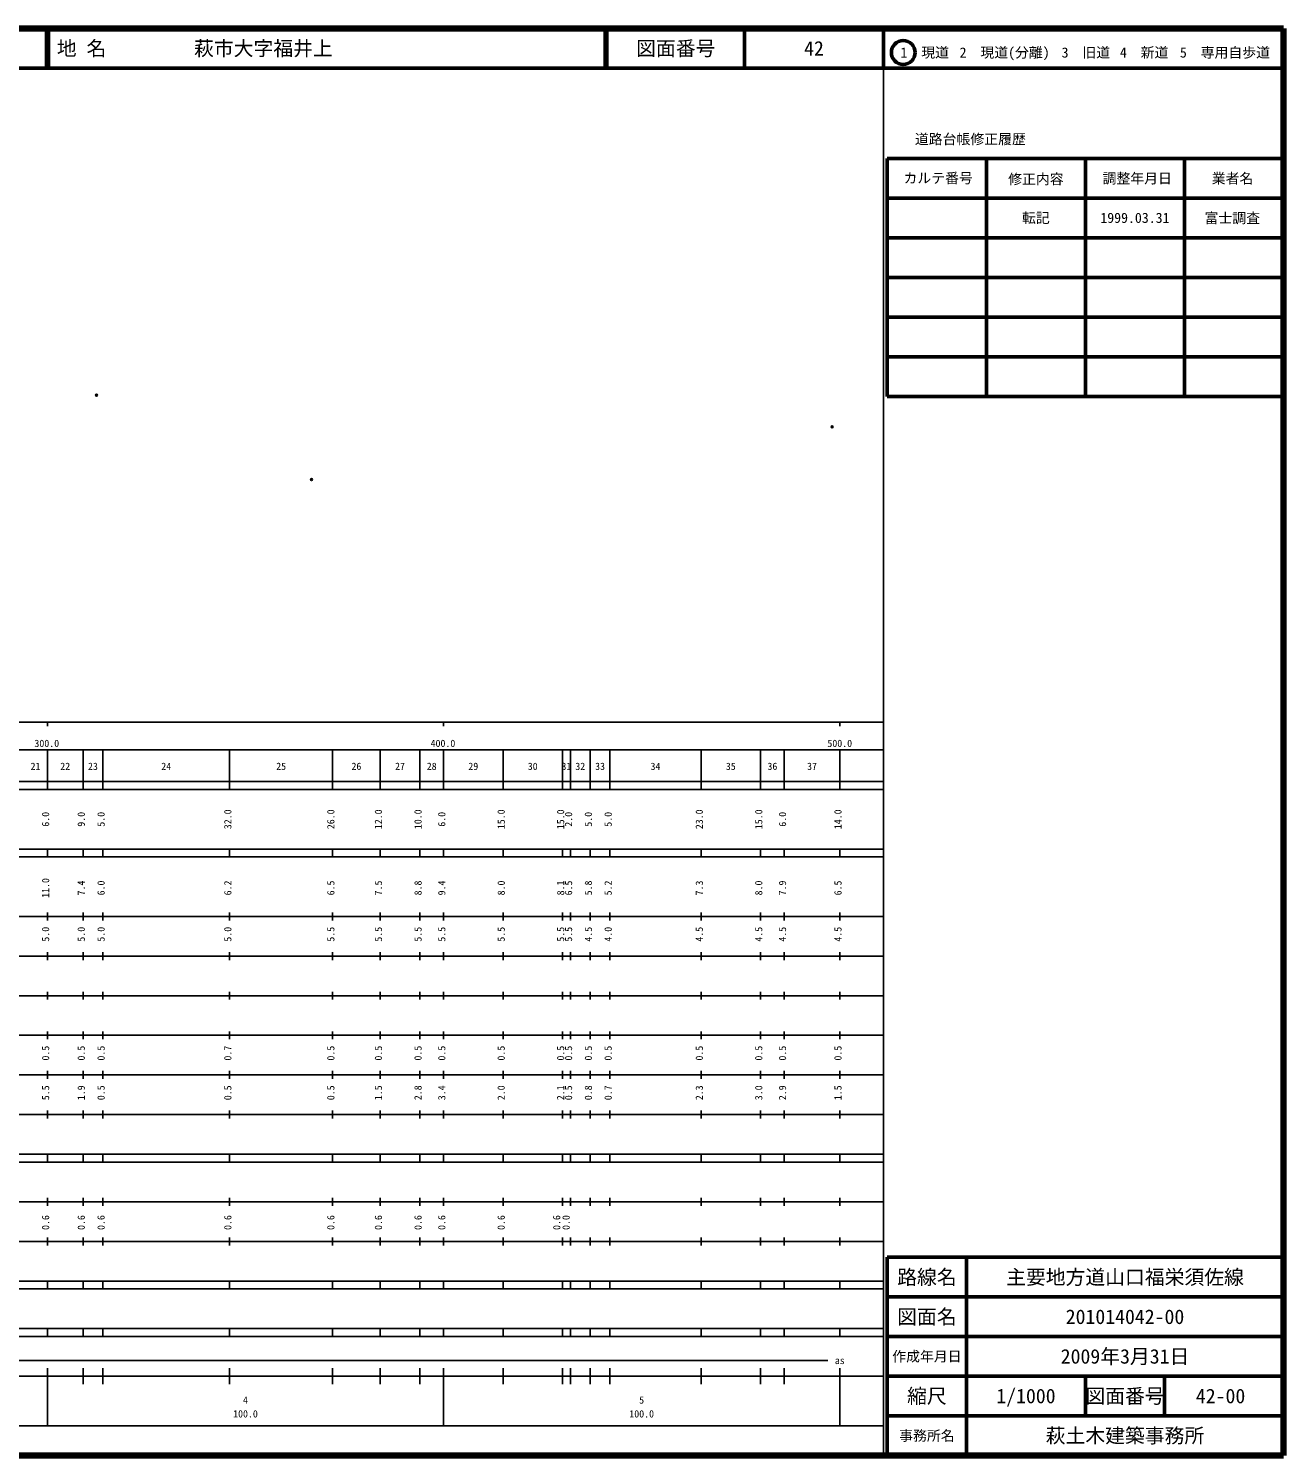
# Model space of a CAD drawing. Units: millimetres on the paper. Extents: x 40 to 680, y 20 to 380.
# Drawn here: x 363.2 to 680, y 20 to 380 of the extents above; entities that cross this region are included whole.
import ezdxf
from ezdxf.enums import TextEntityAlignment as Align

# ---------------------------------------------------------------- set-up
doc = ezdxf.new("R2010")
doc.units = ezdxf.units.MM
doc.header["$PDMODE"] = 32
doc.header["$PDSIZE"] = 0.5
doc.layers.add('M-OTRS', color=6, linetype='Continuous')
doc.layers.add('M-TTL-TXT', color=7, linetype='Continuous')
for name, color, linetype, lineweight in [('M-TTL', 2, 'Continuous', 140), ('M-TTL-BAND', 7, 'Continuous', 25), ('M-TTL-FRAM', 2, 'Continuous', 50), ('M-TTL-LINE', 7, 'Continuous', 50)]:
    doc.layers.add(name, color=color, linetype=linetype, lineweight=lineweight)
doc.styles.add('ＭＳ ゴシック', font='')
doc.styles.get('ＭＳ ゴシック').set_extended_font_data('MS Gothic')

msp = doc.modelspace()

# ---------------------------------------------------------------- linework, layer by layer
at = {"layer": 'M-OTRS'}
for p in [(380.401, 287.534), (566.056, 279.504), (434.69, 266.211)]:
    msp.add_point(p, dxfattribs=at)
at = {"layer": 'M-TTL'}
for p, q in [((680, 380), (40, 380)), ((680, 20), (680, 380)), ((40, 20), (680, 20))]:
    msp.add_line(p, q, dxfattribs=at)
at = {"layer": 'M-TTL-BAND'}
for p, q in [((579, 20), (579, 370)), ((40, 205), (579, 205)), ((368, 205), (368, 204)), ((468, 205), (468, 204)), ((568, 205), (568, 204)), ((68, 198), (579, 198)), ((368, 188), (368, 198)), ((377, 188), (377, 198)), ((382, 188), (382, 198)), ((414, 188), (414, 198)), ((440, 188), (440, 198)), ((452, 188), (452, 198)), ((462, 188), (462, 198)), ((468, 188), (468, 198)), ((483, 188), (483, 198)), ((498, 188), (498, 198)), ((500, 188), (500, 198)), ((505, 188), (505, 198)), ((510, 188), (510, 198)), ((533, 188), (533, 198)), ((548, 188), (548, 198)), ((554, 188), (554, 198)), ((568, 188), (568, 198)), ((40, 190), (579, 190)), ((40, 188), (579, 188)), ((40, 173), (579, 173)), ((368, 171), (368, 173)), ((377, 171), (377, 173)), ((382, 171), (382, 173)), ((414, 171), (414, 173)), ((440, 171), (440, 173)), ((452, 171), (452, 173)), ((462, 171), (462, 173)), ((468, 171), (468, 173)), ((483, 171), (483, 173)), ((498, 171), (498, 173)), ((500, 171), (500, 173)), ((505, 171), (505, 173)), ((510, 171), (510, 173)), ((533, 171), (533, 173)), ((548, 171), (548, 173)), ((554, 171), (554, 173)), ((568, 171), (568, 173)), ((40, 171), (579, 171)), ((40, 156), (579, 156)), ((368, 155), (368, 157)), ((377, 155), (377, 157)), ((382, 155), (382, 157)), ((414, 155), (414, 157)), ((440, 155), (440, 157)), ((452, 155), (452, 157)), ((462, 155), (462, 157)), ((468, 155), (468, 157)), ((483, 155), (483, 157)), ((498, 155), (498, 157)), ((500, 155), (500, 157)), ((505, 155), (505, 157)), ((510, 155), (510, 157)), ((533, 155), (533, 157)), ((548, 155), (548, 157)), ((554, 155), (554, 157)), ((568, 155), (568, 157)), ((46, 146), (579, 146)), ((368, 145), (368, 147)), ((377, 145), (377, 147)), ((382, 145), (382, 147)), ((414, 145), (414, 147)), ((440, 145), (440, 147)), ((452, 145), (452, 147)), ((462, 145), (462, 147)), ((468, 145), (468, 147)), ((483, 145), (483, 147)), ((498, 145), (498, 147)), ((500, 145), (500, 147)), ((505, 145), (505, 147)), ((510, 145), (510, 147)), ((533, 145), (533, 147)), ((548, 145), (548, 147)), ((554, 145), (554, 147)), ((568, 145), (568, 147)), ((368, 135), (368, 137)), ((377, 135), (377, 137)), ((382, 135), (382, 137)), ((414, 135), (414, 137)), ((440, 135), (440, 137)), ((452, 135), (452, 137)), ((462, 135), (462, 137)), ((468, 135), (468, 137)), ((483, 135), (483, 137)), ((498, 135), (498, 137)), ((500, 135), (500, 137)), ((505, 135), (505, 137)), ((510, 135), (510, 137)), ((533, 135), (533, 137)), ((548, 135), (548, 137)), ((554, 135), (554, 137)), ((568, 135), (568, 137)), ((52, 136), (579, 136)), ((46, 126), (579, 126)), ((368, 125), (368, 127)), ((377, 125), (377, 127)), ((382, 125), (382, 127)), ((414, 125), (414, 127)), ((440, 125), (440, 127)), ((452, 125), (452, 127)), ((462, 125), (462, 127)), ((468, 125), (468, 127)), ((483, 125), (483, 127)), ((498, 125), (498, 127)), ((500, 125), (500, 127)), ((505, 125), (505, 127)), ((510, 125), (510, 127)), ((533, 125), (533, 127)), ((548, 125), (548, 127)), ((554, 125), (554, 127)), ((568, 125), (568, 127)), ((52, 116), (579, 116)), ((368, 115), (368, 117)), ((377, 115), (377, 117)), ((382, 115), (382, 117)), ((414, 115), (414, 117)), ((440, 115), (440, 117)), ((452, 115), (452, 117)), ((462, 115), (462, 117)), ((468, 115), (468, 117)), ((483, 115), (483, 117)), ((498, 115), (498, 117)), ((500, 115), (500, 117)), ((505, 115), (505, 117)), ((510, 115), (510, 117)), ((533, 115), (533, 117)), ((548, 115), (548, 117)), ((554, 115), (554, 117)), ((568, 115), (568, 117)), ((46, 106), (579, 106)), ((368, 105), (368, 107)), ((377, 105), (377, 107)), ((382, 105), (382, 107)), ((414, 105), (414, 107)), ((440, 105), (440, 107)), ((452, 105), (452, 107)), ((462, 105), (462, 107)), ((468, 105), (468, 107)), ((483, 105), (483, 107)), ((498, 105), (498, 107)), ((500, 105), (500, 107)), ((505, 105), (505, 107)), ((510, 105), (510, 107)), ((533, 105), (533, 107)), ((548, 105), (548, 107)), ((554, 105), (554, 107)), ((568, 105), (568, 107)), ((40, 96), (579, 96)), ((40, 94), (579, 94)), ((368, 94), (368, 96)), ((377, 94), (377, 96)), ((382, 94), (382, 96)), ((414, 94), (414, 96)), ((440, 94), (440, 96)), ((452, 94), (452, 96)), ((462, 94), (462, 96)), ((468, 94), (468, 96)), ((483, 94), (483, 96)), ((498, 94), (498, 96)), ((500, 94), (500, 96)), ((505, 94), (505, 96)), ((510, 94), (510, 96)), ((533, 94), (533, 96)), ((548, 94), (548, 96)), ((554, 94), (554, 96)), ((568, 94), (568, 96)), ((49, 84), (579, 84)), ((368, 83), (368, 85)), ((377, 83), (377, 85)), ((382, 83), (382, 85)), ((414, 83), (414, 85)), ((440, 83), (440, 85)), ((452, 83), (452, 85)), ((462, 83), (462, 85)), ((468, 83), (468, 85)), ((483, 83), (483, 85)), ((498, 83), (498, 85)), ((500, 83), (500, 85)), ((505, 83), (505, 85)), ((510, 83), (510, 85)), ((533, 83), (533, 85)), ((548, 83), (548, 85)), ((554, 83), (554, 85)), ((568, 83), (568, 85)), ((40, 74), (579, 74)), ((368, 73), (368, 75)), ((377, 73), (377, 75)), ((382, 73), (382, 75)), ((414, 73), (414, 75)), ((440, 73), (440, 75)), ((452, 73), (452, 75)), ((462, 73), (462, 75)), ((468, 73), (468, 75)), ((483, 73), (483, 75)), ((498, 73), (498, 75)), ((500, 73), (500, 75)), ((505, 73), (505, 75)), ((510, 73), (510, 75)), ((533, 73), (533, 75)), ((548, 73), (548, 75)), ((554, 73), (554, 75)), ((568, 73), (568, 75)), ((40, 64), (579, 64)), ((40, 62), (579, 62)), ((368, 62), (368, 64)), ((377, 62), (377, 64)), ((382, 62), (382, 64)), ((414, 62), (414, 64)), ((440, 62), (440, 64)), ((452, 62), (452, 64)), ((462, 62), (462, 64)), ((468, 62), (468, 64)), ((483, 62), (483, 64)), ((498, 62), (498, 64)), ((500, 62), (500, 64)), ((505, 62), (505, 64)), ((510, 62), (510, 64)), ((533, 62), (533, 64)), ((548, 62), (548, 64)), ((554, 62), (554, 64)), ((568, 62), (568, 64)), ((40, 52), (579, 52)), ((368, 50), (368, 52)), ((377, 50), (377, 52)), ((382, 50), (382, 52)), ((414, 50), (414, 52)), ((440, 50), (440, 52)), ((452, 50), (452, 52)), ((462, 50), (462, 52)), ((468, 50), (468, 52)), ((483, 50), (483, 52)), ((498, 50), (498, 52)), ((500, 50), (500, 52)), ((505, 50), (505, 52)), ((510, 50), (510, 52)), ((533, 50), (533, 52)), ((548, 50), (548, 52)), ((554, 50), (554, 52)), ((568, 50), (568, 52)), ((40, 50), (579, 50)), ((71, 44), (565, 44)), ((40, 40), (579, 40)), ((368, 27.5), (368, 42)), ((377, 38), (377, 42)), ((382, 38), (382, 42)), ((414, 38), (414, 42)), ((440, 38), (440, 42)), ((452, 38), (452, 42)), ((462, 38), (462, 42)), ((468, 27.5), (468, 42)), ((483, 38), (483, 42)), ((498, 38), (498, 42)), ((500, 38), (500, 42)), ((505, 38), (505, 42)), ((510, 38), (510, 42)), ((533, 38), (533, 42)), ((548, 38), (548, 42)), ((554, 38), (554, 42)), ((568, 27.5), (568, 42)), ((68, 27.5), (579, 27.5))]:
    msp.add_line(p, q, dxfattribs=at)
at = {"layer": 'M-TTL-FRAM'}
for p, q in [((580, 347.197), (580, 287.197)), ((580, 347.197), (680, 347.197)), ((580, 287.197), (680, 287.197)), ((680, 70), (580, 70)), ((580, 70), (580, 20))]:
    msp.add_line(p, q, dxfattribs=at)
at = {"layer": 'M-TTL-LINE'}
for p, q in [((367.75, 380), (367.75, 370)), ((368.25, 380), (368.25, 370)), ((508.747, 380), (508.747, 370)), ((509.247, 380), (509.247, 370)), ((543.997, 380), (543.997, 370)), ((579, 380), (579, 370)), ((40, 370), (680, 370)), ((605, 347.197), (605, 287.197)), ((630, 347.197), (630, 287.197)), ((655, 347.197), (655, 287.197)), ((580, 337.197), (680, 337.197)), ((580, 327.197), (680, 327.197)), ((580, 317.197), (680, 317.197)), ((580, 307.197), (680, 307.197)), ((580, 297.197), (680, 297.197)), ((600, 70), (600, 20)), ((680, 60), (580, 60)), ((680, 50), (580, 50)), ((680, 40), (580, 40)), ((630, 40), (630, 30)), ((650, 40), (650, 30)), ((680, 30), (580, 30))]:
    msp.add_line(p, q, dxfattribs=at)
msp.add_circle((584.031, 373.958), 3, dxfattribs=at)

# ---------------------------------------------------------------- texts
at = {"layer": 'M-TTL-BAND', "style": 'ＭＳ ゴシック'}
for s, p in [('300.0', (367.844, 198.195)), ('400.0', (467.844, 198.195)), ('500.0', (568, 198.195)), ('21', (365, 192.405)), ('22', (372.5, 192.405)), ('23', (379.5, 192.405)), ('24', (398, 192.405)), ('25', (427, 192.405)), ('26', (446, 192.405)), ('27', (457, 192.405)), ('28', (465, 192.405)), ('29', (475.5, 192.405)), ('30', (490.5, 192.405)), ('31', (499, 192.405)), ('32', (502.5, 192.405)), ('33', (507.5, 192.405)), ('34', (521.5, 192.405)), ('35', (540.5, 192.405)), ('36', (551, 192.405)), ('37', (561, 192.405)), ('as', (568, 42.5)), ('4', (418, 32.523)), ('5', (518, 32.523)), ('100.0', (418, 29.033)), ('100.0', (518, 29.033))]:
    msp.add_text(s, height=1.833, dxfattribs=at).set_placement(p, align=Align.BOTTOM_CENTER)
for s, p in [('6.0', (369, 180.5)), ('9.0', (378, 180.5)), ('5.0', (383, 180.5)), ('32.0', (415, 180.5)), ('26.0', (441, 180.5)), ('12.0', (453, 180.5)), ('10.0', (463, 180.5)), ('6.0', (469, 180.5)), ('15.0', (484, 180.5)), ('15.0', (499, 180.5)), ('2.0', (501, 180.5)), ('5.0', (506, 180.5)), ('5.0', (511, 180.5)), ('23.0', (534, 180.5)), ('15.0', (549, 180.5)), ('6.0', (555, 180.5)), ('14.0', (569, 180.5)), ('11.0', (369, 163.174)), ('7.4', (378, 163.174)), ('6.0', (383, 163.174)), ('6.2', (415, 163.174)), ('6.5', (441, 163.174)), ('7.5', (453, 163.174)), ('8.8', (463, 163.174)), ('9.4', (469, 163.174)), ('8.0', (484, 163.174)), ('8.1', (499, 163.174)), ('6.5', (501, 163.174)), ('5.8', (506, 163.174)), ('5.2', (511, 163.174)), ('7.3', (534, 163.174)), ('8.0', (549, 163.174)), ('7.9', (555, 163.174)), ('6.5', (569, 163.174)), ('5.0', (369, 151.5)), ('5.0', (378, 151.5)), ('5.0', (383, 151.5)), ('5.0', (415, 151.5)), ('5.5', (441, 151.5)), ('5.5', (453, 151.5)), ('5.5', (463, 151.5)), ('5.5', (469, 151.5)), ('5.5', (484, 151.5)), ('5.5', (499, 151.5)), ('5.5', (501, 151.5)), ('4.5', (506, 151.5)), ('4.0', (511, 151.5)), ('4.5', (534, 151.5)), ('4.5', (549, 151.5)), ('4.5', (555, 151.5)), ('4.5', (569, 151.5)), ('0.5', (369, 121.5)), ('0.5', (378, 121.5)), ('0.5', (383, 121.5)), ('0.7', (415, 121.5)), ('0.5', (441, 121.5)), ('0.5', (453, 121.5)), ('0.5', (463, 121.5)), ('0.5', (469, 121.5)), ('0.5', (484, 121.5)), ('0.5', (499, 121.5)), ('0.5', (501, 121.5)), ('0.5', (506, 121.5)), ('0.5', (511, 121.5)), ('0.5', (534, 121.5)), ('0.5', (549, 121.5)), ('0.5', (555, 121.5)), ('0.5', (569, 121.5)), ('5.5', (369, 111.5)), ('1.9', (378, 111.5)), ('0.5', (383, 111.5)), ('0.5', (415, 111.5)), ('0.5', (441, 111.5)), ('1.5', (453, 111.5)), ('2.8', (463, 111.5)), ('3.4', (469, 111.5)), ('2.0', (484, 111.5)), ('2.1', (499, 111.5)), ('0.5', (501, 111.5)), ('0.8', (506, 111.5)), ('0.7', (511, 111.5)), ('2.3', (534, 111.5)), ('3.0', (549, 111.5)), ('2.9', (555, 111.5)), ('1.5', (569, 111.5)), ('0.6', (369, 78.764)), ('0.6', (378, 78.764)), ('0.6', (383, 78.764)), ('0.6', (415, 78.764)), ('0.6', (441, 78.764)), ('0.6', (453, 78.764)), ('0.6', (463, 78.764)), ('0.6', (469, 78.764)), ('0.6', (484, 78.764)), ('0.6', (498, 78.764)), ('0.0', (500.37, 78.764))]:
    msp.add_text(s, height=1.833, rotation=90, dxfattribs=at).set_placement(p, align=Align.BOTTOM_CENTER)
at = {"layer": 'M-TTL-TXT', "style": 'ＭＳ ゴシック'}
for s, p in [('地 名', (370.38, 375)), ('萩市大字福井上', (405.024, 375))]:
    msp.add_text(s, height=3.666, dxfattribs=at).set_placement(p, align=Align.MIDDLE_LEFT)
for s, height, p in [('図面番号', 3.666, (526.622, 375)), ('42', 3.666, (561.497, 375)), ('1\u3000現道', 2.566, (589.448, 373.958)), ('2\u3000現道(分離)', 2.566, (609.619, 373.958)), ('3\u3000旧道', 2.566, (630.121, 373.958)), ('4\u3000新道', 2.566, (644.824, 373.958)), ('5\u3000専用自歩道', 2.566, (665.228, 373.958)), ('道路台帳修正履歴', 2.566, (600.968, 352.113)), ('カルテ番号', 2.566, (592.839, 342.277)), ('修正内容', 2.566, (617.509, 342.023)), ('調整年月日', 2.566, (643.089, 342.197)), ('業者名', 2.566, (667.134, 342.197)), ('転記', 2.566, (617.5, 332.245)), ('1999.03.31', 2.566, (642.5, 332.245)), ('富士調査', 2.566, (667.077, 332.189)), ('路線名', 3.666, (590, 65)), ('路線名', 3.666, (590, 65)), ('主要地方道山口福栄須佐線', 3.666, (640, 65)), ('図面名', 3.666, (590, 55)), ('図面名', 3.666, (590, 55)), ('201014042-00', 3.666, (640, 55)), ('2009年3月31日', 3.666, (640, 45)), ('作成年月日', 2.566, (590, 45)), ('作成年月日', 2.566, (590, 45)), ('縮尺', 3.666, (590, 35)), ('縮尺', 3.666, (590, 35)), ('1/1000', 3.666, (615, 35)), ('図面番号', 3.666, (640, 35)), ('図面番号', 3.666, (640, 35)), ('42-00', 3.666, (664.125, 35)), ('事務所名', 2.566, (590, 25)), ('事務所名', 2.566, (590, 25)), ('萩土木建築事務所', 3.666, (640, 25))]:
    msp.add_text(s, height=height, dxfattribs=at).set_placement(p, align=Align.MIDDLE_CENTER)

doc.saveas('drawing.dxf')
